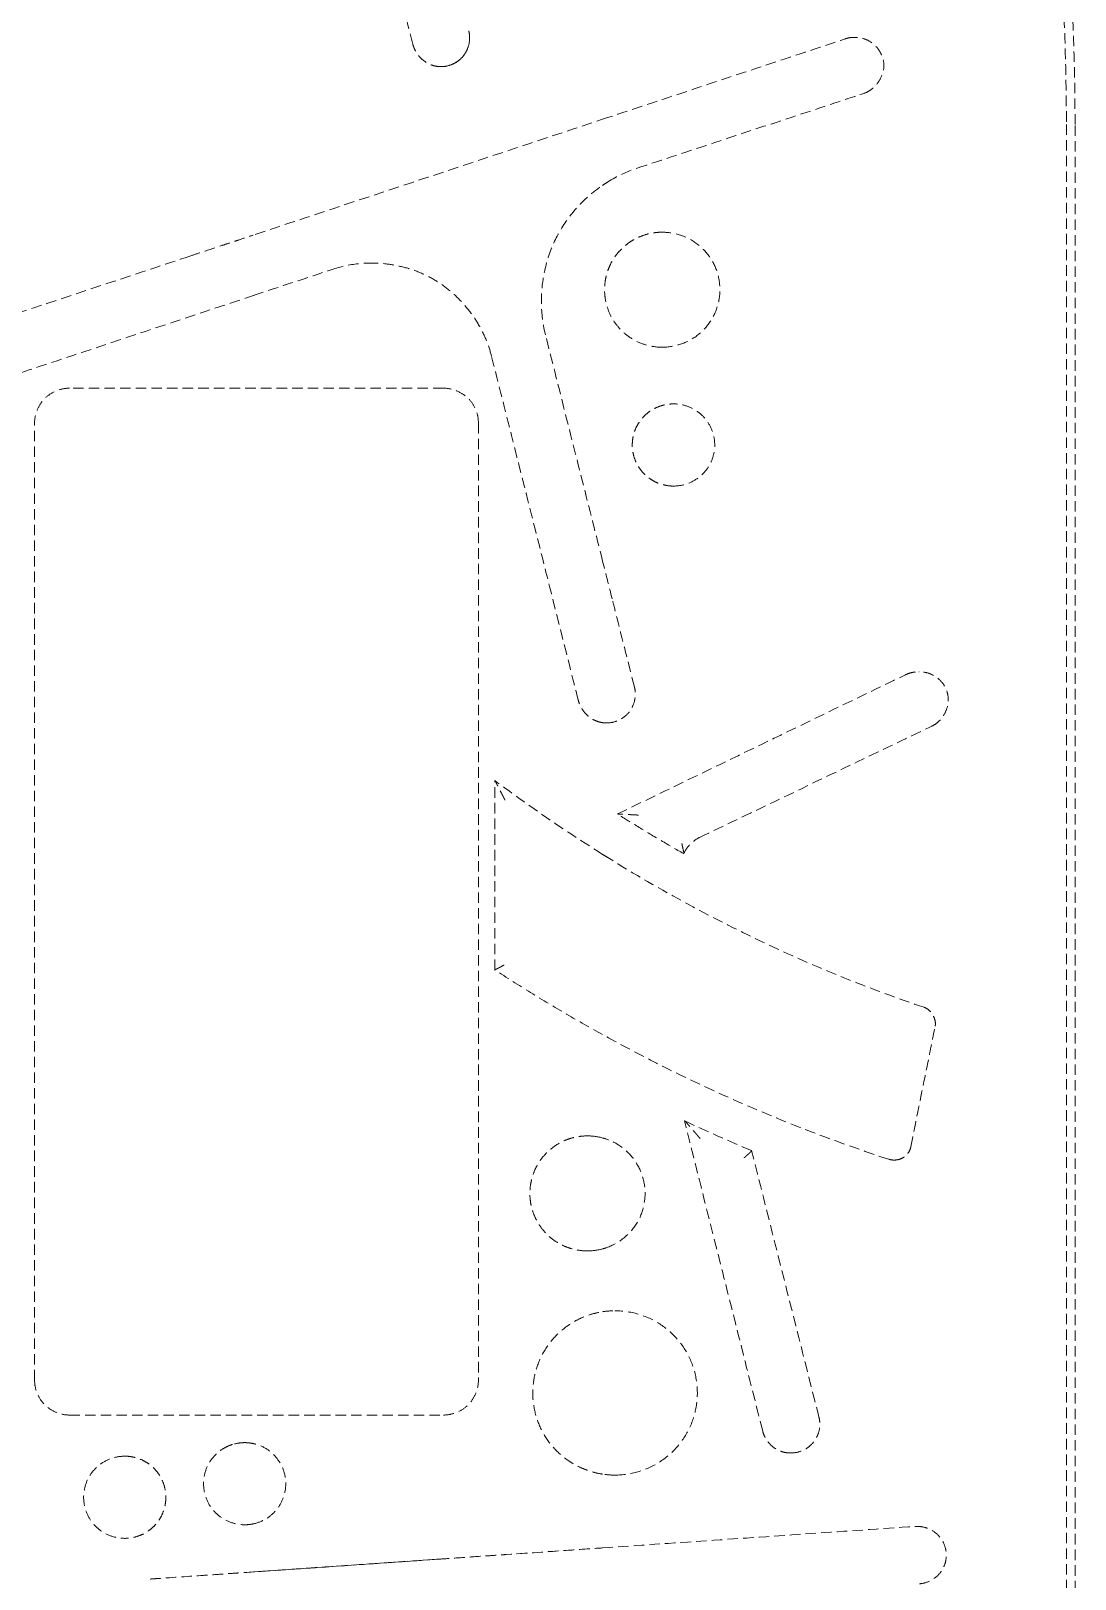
# Model space of a CAD drawing. Header units: millimetres. Extents: x -4194 to 3683, y -2760 to 1498.
# Drawn here: x -466.9 to -339.8, y -82.9 to 105.6 of the extents above; entities that cross this region are included whole.
import ezdxf

# ---------------------------------------------------------------- set-up
doc = ezdxf.new("R2010")
doc.units = ezdxf.units.MM
doc.linetypes.add('HIDDEN', pattern=[1.905, 1.27, -0.635])
doc.layers.add('DIKOM_ОБЪЕКТ', color=7, linetype='Continuous')

msp = doc.modelspace()

# ---------------------------------------------------------------- linework, layer by layer
at = {"layer": 'DIKOM_ОБЪЕКТ', "color": 7, "linetype": 'HIDDEN', "lineweight": 15, "extrusion": (-1, -3.06162e-16, -2.22045e-16)}
for p, q in [((-366.615, 104.792), (-366.665, 104.792)), ((-416.976, 101.223), (-416.971, 101.223)), ((-466.436, -58.676), (-466.436, 57.838)), ((-412.422, 57.838), (-412.422, -58.676)), ((-358.776, 27.559), (-358.836, 27.559)), ((-399.14, -28.94), (-399.15, -28.94)), ((-361.858, -31.879), (-361.82, -31.879)), ((-399.15, -42.941), (-399.14, -42.941)), ((-395.798, -50.231), (-395.81, -50.231)), ((-374.436, -67.537), (-374.405, -67.537)), ((-395.81, -70.231), (-395.797, -70.231)), ((-359.028, -76.473), (-359.088, -76.473))]:
    msp.add_line(p, q, dxfattribs=at)
at = {"layer": 'DIKOM_ОБЪЕКТ', "color": 7, "linetype": 'HIDDEN', "lineweight": 15}
for points, weights in [([(-339.82, 94.189), (-339.82, 111.15), (-341.255, 128.05), (-344.114, 144.768)], [1, 0.997609924359, 0.997609924359, 1]), ([(-357.234, 20.941), (-357.234, 20.941), (-357.234, 20.941), (-357.234, 20.941)], [1.13201488447, 1.13201772008, 1.13202055573, 1.13202339143]), ([(-397.274, -29.197), (-397.274, -29.197), (-397.274, -29.197), (-397.274, -29.197)], [1.16694535021, 1.16694914325, 1.16695293635, 1.16695672952])]:
    msp.add_rational_spline(points, weights, degree=3, dxfattribs=at)
for points, knots in [([(-342.205, 122.424), (-341.981, 120.066), (-341.786, 117.712), (-341.536, 114.187), (-341.422, 112.426), (-341.307, 110.375), (-341.255, 109.35), (-341.233, 108.911), (-341.219, 108.619), (-341.212, 108.474), (-340.983, 103.609), (-340.872, 98.895), (-340.872, 94.189)], [0, 0, 0, 0, 0.25, 0.25, 0.375, 0.4375, 0.46875, 0.484375, 0.484375, 0.5, 0.5, 1, 1, 1, 1]), ([(-439.902, 112.576), (-440.16, 112.556), (-444.009, 112.257), (-451.626, 111.333), (-462.501, 109.06), (-472.974, 105.91), (-479.286, 103.412), (-482.32, 102.074)], [0.18561298, 0.18561298, 0.18561298, 0.18561298, 0.2, 0.4, 0.6, 0.8, 1, 1, 1, 1]), ([(-413.599, 105.567), (-413.502, 105.179), (-413.446, 104.42), (-413.735, 103.314), (-414.323, 102.367), (-415.031, 101.782), (-415.692, 101.456), (-416.221, 101.292), (-416.651, 101.231), (-416.903, 101.223), (-416.973, 101.223)], [0.00019712, 0.00019712, 0.00019712, 0.00019712, 0.1, 0.2, 0.3, 0.4, 0.45, 0.5, 0.55, 0.56928256, 0.56928256, 0.56928256, 0.56928256]), ([(-416.965, 101.223), (-416.59, 101.224), (-416.211, 101.288), (-415.51, 101.527), (-415.179, 101.701), (-414.587, 102.144), (-414.321, 102.422), (-413.907, 103.03), (-413.749, 103.364), (-413.53, 104.078), (-413.475, 104.47), (-413.499, 105.096), (-413.535, 105.336), (-413.593, 105.569)], [0, 0, 0, 0, 1.1237823, 1.1237823, 2.2208134, 2.2208134, 3.3430783, 3.3430783, 4.426309, 4.426309, 5.5836777, 5.5836777, 6.3046352, 6.3046352, 6.3046352, 6.3046352]), ([(-416.976, 101.223), (-417.087, 101.223), (-417.381, 101.237), (-417.859, 101.323), (-418.56, 101.571), (-419.187, 101.991), (-419.697, 102.536), (-420.015, 102.992), (-420.255, 103.469), (-420.367, 103.797), (-420.41, 103.969)], [0.56954341, 0.56954341, 0.56954341, 0.56954341, 0.6, 0.65, 0.7, 0.8, 0.85, 0.9, 0.95, 1, 1, 1, 1]), ([(-367.76, 104.619), (-367.629, 104.663), (-367.366, 104.731), (-366.999, 104.783), (-366.764, 104.792), (-366.665, 104.792)], [0, 0, 0, 0, 0.04545455, 0.09090909, 0.12404536, 0.12404536, 0.12404536, 0.12404536]), ([(-365.489, 97.981), (-365.231, 98.066), (-364.986, 98.193), (-364.504, 98.521), (-364.269, 98.733), (-363.798, 99.268), (-363.575, 99.612), (-363.224, 100.377), (-363.102, 100.819), (-363.068, 101.622), (-363.126, 101.992), (-363.339, 102.636), (-363.48, 102.924), (-363.864, 103.51), (-364.128, 103.802), (-364.734, 104.288), (-365.088, 104.482), (-365.796, 104.719), (-366.154, 104.78), (-366.545, 104.792), (-366.58, 104.792), (-366.616, 104.792)], [0.0000149, 0.0000149, 0.0000149, 0.0000149, 0.8163574, 0.8163574, 1.7554825, 1.7554825, 2.9619678, 2.9619678, 4.286247, 4.286247, 5.3735956, 5.3735956, 6.3217794, 6.3217794, 7.4789124, 7.4789124, 8.6596045, 8.6596045, 9.7323924, 9.7323924, 9.8395541, 9.8395541, 9.8395541, 9.8395541]), ([(-393.123, 88.86), (-389.961, 89.904), (-386.802, 90.947), (-379.089, 93.495), (-374.539, 94.995), (-368.499, 96.985), (-366.992, 97.483), (-365.489, 97.981)], [0, 0, 0, 0, 10.0018329, 10.0018329, 24.4602648, 24.4602648, 29.275213, 29.275213, 29.275213, 29.275213]), ([(-439.593, 80.794), (-434.946, 82.335), (-420.853, 87.009), (-406.762, 91.683), (-397.32, 94.814)], [0.50268637, 0.50268637, 0.50268637, 0.50268637, 0.66666667, 1, 1, 1, 1]), ([(-404.261, 68.569), (-404.553, 69.726), (-404.713, 70.923), (-404.787, 73.328), (-404.697, 74.55), (-404.263, 76.975), (-403.911, 78.19), (-402.953, 80.487), (-402.339, 81.582), (-400.913, 83.562), (-400.101, 84.466), (-398.616, 85.814), (-397.983, 86.315), (-397.319, 86.769)], [0, 0, 0, 0, 3.5801079, 3.5801079, 7.2178971, 7.2178971, 10.9687648, 10.9687648, 14.6857434, 14.6857434, 18.2918403, 18.2918403, 20.7045, 20.7045, 20.7045, 20.7045]), ([(-390.07, 67.069), (-390.743, 67.069), (-391.994, 67.264), (-393.586, 67.937), (-394.903, 68.923), (-395.937, 70.139), (-396.669, 71.55), (-397.004, 72.875), (-397.086, 73.968), (-397.048, 74.785), (-396.919, 75.586), (-396.7, 76.359), (-396.425, 77.039), (-396.08, 77.691), (-395.626, 78.356), (-395.082, 78.98), (-394.431, 79.57), (-393.691, 80.087), (-392.864, 80.514), (-391.964, 80.83), (-391.034, 81.023), (-390.399, 81.069), (-390.07, 81.069)], [0, 0, 0, 0, 0.0769231, 0.1538462, 0.2307692, 0.3076923, 0.3846154, 0.4615385, 0.5, 0.5384615, 0.5769231, 0.6153846, 0.6538462, 0.6923077, 0.7307692, 0.7692308, 0.8076923, 0.8461538, 0.8846154, 0.9230769, 0.9615385, 1, 1, 1, 1]), ([(-390.05, 67.069), (-389.299, 67.069), (-388.54, 67.195), (-387.114, 67.668), (-386.431, 68.026), (-385.241, 68.923), (-384.714, 69.466), (-383.857, 70.689), (-383.525, 71.39), (-383.112, 72.819), (-383.017, 73.563), (-383.064, 75.04), (-383.212, 75.789), (-383.724, 77.188), (-384.1, 77.854), (-385.024, 79.004), (-385.576, 79.509), (-386.816, 80.331), (-387.528, 80.645), (-388.842, 80.989), (-389.448, 81.069), (-390.049, 81.069)], [0, 0, 0, 0, 2.2560229, 2.2560229, 4.5142658, 4.5142658, 6.7321066, 6.7321066, 8.9992762, 8.9992762, 11.1956733, 11.1956733, 13.4297286, 13.4297286, 15.6663299, 15.6663299, 17.8609773, 17.8609773, 20.1377148, 20.1377148, 21.9437896, 21.9437896, 21.9437896, 21.9437896]), ([(-447.523, 78.165), (-447.003, 78.337), (-446.499, 78.504), (-445.168, 78.945), (-444.371, 79.21), (-443.243, 79.584), (-442.878, 79.705), (-442.17, 79.939), (-441.826, 80.053), (-440.97, 80.337), (-440.411, 80.523), (-439.82, 80.718)], [0.41935742, 0.41935742, 0.41935742, 0.41935742, 0.4375, 0.4375, 0.46875, 0.46875, 0.484375, 0.484375, 0.5, 0.5, 0.52500148, 0.52500148, 0.52500148, 0.52500148]), ([(-447.523, 78.165), (-450.687, 77.116), (-453.85, 76.067), (-465.455, 72.221), (-473.895, 69.425), (-482.331, 66.628)], [0, 0, 0, 0, 10.0000677, 10.0000677, 36.6784794, 36.6784794, 36.6784794, 36.6784794]), ([(-430.108, 76.579), (-429.051, 76.93), (-427.945, 77.152), (-426.372, 77.295), (-425.905, 77.316), (-425.439, 77.316)], [0, 0, 0, 0, 3.3399774, 3.3399774, 4.7386746, 4.7386746, 4.7386746, 4.7386746]), ([(-410.84, 66.019), (-411.008, 66.686), (-411.44, 67.979), (-412.356, 69.825), (-413.505, 71.528), (-414.865, 73.071), (-416.425, 74.426), (-418.158, 75.55), (-420.038, 76.402), (-422.016, 76.984), (-423.823, 77.263), (-424.963, 77.315), (-425.42, 77.316)], [0, 0, 0, 0, 0.08333333, 0.16666667, 0.25, 0.33333333, 0.41666667, 0.5, 0.58333333, 0.66666667, 0.75, 0.80588851, 0.80588851, 0.80588851, 0.80588851]), ([(-439.664, 73.409), (-442.28, 72.541), (-450.697, 69.749), (-464.916, 65.031), (-476.519, 61.18), (-482.32, 59.255)], [0.18302657, 0.18302657, 0.18302657, 0.18302657, 0.33333333, 0.66666667, 1, 1, 1, 1]), ([(-397.309, 41.03), (-398.124, 44.262), (-398.94, 47.494), (-401.258, 56.673), (-402.76, 62.621), (-404.261, 68.569)], [0, 0, 0, 0, 10.0000003, 10.0000003, 28.404052, 28.404052, 28.404052, 28.404052]), ([(-390.07, 67.069), (-390.068, 67.069), (-390.066, 67.069), (-390.063, 67.069), (-390.061, 67.069), (-390.057, 67.069)], [0, 0, 0, 0, 0.5, 0.5, 0.93520874, 0.93520874, 0.93520874, 0.93520874]), ([(-462.192, 62.081), (-462.612, 62.081), (-463.036, 62.012), (-463.862, 61.755), (-464.272, 61.556), (-465.02, 61.036), (-465.362, 60.698), (-465.883, 59.965), (-466.081, 59.571), (-466.358, 58.737), (-466.436, 58.285), (-466.436, 57.838)], [0, 0, 0, 0, 1.2597118, 1.2597118, 2.5949251, 2.5949251, 3.9950943, 3.9950943, 5.2914285, 5.2914285, 6.6317326, 6.6317326, 6.6317326, 6.6317326]), ([(-412.422, 57.838), (-412.422, 58.258), (-412.49, 58.681), (-412.747, 59.506), (-412.945, 59.915), (-413.465, 60.663), (-413.803, 61.005), (-414.534, 61.526), (-414.929, 61.725), (-415.764, 62.003), (-416.217, 62.081), (-416.665, 62.081)], [0, 0, 0, 0, 1.2578721, 1.2578721, 2.5913924, 2.5913924, 3.9905743, 3.9905743, 5.2869121, 5.2869121, 6.6318634, 6.6318634, 6.6318634, 6.6318634]), ([(-388.678, 50.169), (-388.141, 50.169), (-387.597, 50.26), (-386.577, 50.599), (-386.089, 50.854), (-385.238, 51.496), (-384.862, 51.886), (-384.252, 52.76), (-384.015, 53.259), (-383.721, 54.279), (-383.652, 54.811), (-383.688, 55.864), (-383.793, 56.399), (-384.159, 57.399), (-384.429, 57.876), (-385.091, 58.699), (-385.487, 59.06), (-386.373, 59.643), (-386.879, 59.867), (-387.816, 60.112), (-388.249, 60.169), (-388.678, 60.169)], [0, 0, 0, 0, 1.6148918, 1.6148918, 3.2287642, 3.2287642, 4.8153959, 4.8153959, 6.4298494, 6.4298494, 7.9998834, 7.9998834, 9.5934532, 9.5934532, 11.1959372, 11.1959372, 12.7650673, 12.7650673, 14.3838566, 14.3838566, 15.6752528, 15.6752528, 15.6752528, 15.6752528]), ([(-393.433, 25.689), (-394.249, 28.921), (-395.066, 32.152), (-395.97, 35.732), (-396.058, 36.08), (-396.146, 36.428)], [0, 0, 0, 0, 10.0000081, 10.0000081, 11.0771337, 11.0771337, 11.0771337, 11.0771337]), ([(-360.47, 27.189), (-360.3, 27.271), (-359.958, 27.404), (-359.414, 27.529), (-359.026, 27.559), (-358.836, 27.559)], [0, 0, 0, 0, 0.05, 0.1, 0.14786519, 0.14786519, 0.14786519, 0.14786519]), ([(-357.234, 20.941), (-356.973, 21.066), (-356.731, 21.234), (-356.267, 21.646), (-356.049, 21.903), (-355.642, 22.521), (-355.466, 22.901), (-355.303, 23.494), (-355.266, 23.697), (-355.222, 24.251), (-355.259, 24.609), (-355.43, 25.267), (-355.556, 25.579), (-355.915, 26.178), (-356.163, 26.463), (-356.716, 26.934), (-357.026, 27.127), (-357.711, 27.423), (-358.098, 27.518), (-358.582, 27.555), (-358.68, 27.559), (-358.777, 27.559)], [0, 0, 0, 0, 0.8730605, 0.8730605, 1.8708651, 1.8708651, 3.1003616, 3.1003616, 3.7155791, 3.7155791, 4.7659114, 4.7659114, 5.7572588, 5.7572588, 6.8650585, 6.8650585, 7.9474128, 7.9474128, 9.1212859, 9.1212859, 9.4165771, 9.4165771, 9.4165771, 9.4165771]), ([(-396.816, 21.332), (-396.444, 21.332), (-396.066, 21.394), (-395.366, 21.63), (-395.034, 21.803), (-394.439, 22.244), (-394.17, 22.521), (-393.753, 23.129), (-393.593, 23.462), (-393.371, 24.176), (-393.314, 24.569), (-393.336, 25.203), (-393.373, 25.45), (-393.433, 25.689)], [0, 0, 0, 0, 1.1188073, 1.1188073, 2.2155103, 2.2155103, 3.3428111, 3.3428111, 4.4270736, 4.4270736, 5.5864384, 5.5864384, 6.3273498, 6.3273498, 6.3273498, 6.3273498]), ([(-385.51, 7.395), (-382.512, 8.832), (-379.517, 10.266), (-371.986, 13.875), (-367.454, 16.046), (-361.036, 19.12), (-359.133, 20.031), (-357.234, 20.941)], [0, 0, 0, 0, 10.0014973, 10.0014973, 25.2068198, 25.2068198, 31.6334558, 31.6334558, 31.6334558, 31.6334558]), ([(-409.191, 11.947), (-409.223, 12.008), (-409.258, 12.077), (-409.315, 12.19), (-409.336, 12.23), (-409.367, 12.292), (-409.383, 12.323), (-409.403, 12.361), (-409.411, 12.378), (-409.417, 12.389), (-409.42, 12.396), (-409.458, 12.47), (-409.494, 12.54), (-409.547, 12.645), (-409.574, 12.697), (-409.601, 12.75), (-409.619, 12.784), (-409.627, 12.801), (-409.714, 12.968), (-409.783, 13.103), (-409.875, 13.283), (-409.904, 13.34), (-409.945, 13.42), (-409.965, 13.458), (-409.987, 13.5), (-409.996, 13.518), (-410.002, 13.53), (-410.004, 13.534), (-410.037, 13.598), (-410.064, 13.651), (-410.103, 13.724), (-410.121, 13.759), (-410.138, 13.793), (-410.15, 13.814), (-410.154, 13.824), (-410.185, 13.883), (-410.208, 13.926), (-410.239, 13.987), (-410.254, 14.016), (-410.269, 14.042), (-410.278, 14.06), (-410.282, 14.067), (-410.307, 14.115), (-410.325, 14.149), (-410.348, 14.193), (-410.359, 14.213), (-410.369, 14.23), (-410.375, 14.241), (-410.377, 14.246), (-410.406, 14.296), (-410.419, 14.319), (-410.422, 14.319)], [0, 0, 0, 0, 0.0625, 0.0625, 0.09375, 0.09375, 0.109375, 0.1171875, 0.1210937, 0.1210937, 0.125, 0.125, 0.1875, 0.1875, 0.21875, 0.234375, 0.234375, 0.25, 0.25, 0.375, 0.375, 0.4375, 0.4375, 0.46875, 0.484375, 0.4921875, 0.4921875, 0.5, 0.5, 0.5625, 0.5625, 0.59375, 0.609375, 0.609375, 0.625, 0.625, 0.6875, 0.6875, 0.71875, 0.734375, 0.734375, 0.75, 0.75, 0.8125, 0.8125, 0.84375, 0.859375, 0.859375, 0.875, 0.875, 1, 1, 1, 1]), ([(-397.309, 5.335), (-400.132, 7.107), (-402.91, 8.952), (-407.251, 11.993), (-408.844, 13.145), (-410.421, 14.319)], [0, 0, 0, 0, 10.0033238, 10.0033238, 15.9020967, 15.9020967, 15.9020967, 15.9020967]), ([(-392.943, 10.115), (-393.006, 10.118), (-393.077, 10.122), (-393.196, 10.128), (-393.238, 10.13), (-393.304, 10.133), (-393.338, 10.135), (-393.378, 10.137), (-393.399, 10.138), (-393.408, 10.139), (-393.414, 10.139), (-393.415, 10.139), (-393.568, 10.147), (-393.679, 10.153), (-393.79, 10.159), (-393.818, 10.16), (-393.846, 10.162), (-393.853, 10.162), (-393.86, 10.162), (-393.863, 10.163), (-393.864, 10.163), (-393.865, 10.163), (-393.865, 10.163), (-393.865, 10.163), (-393.864, 10.163), (-393.945, 10.167), (-394.019, 10.171), (-394.122, 10.176), (-394.171, 10.179), (-394.224, 10.182), (-394.246, 10.183), (-394.26, 10.184), (-394.266, 10.184), (-394.344, 10.188), (-394.409, 10.192), (-394.501, 10.197), (-394.546, 10.199), (-394.588, 10.201), (-394.616, 10.203), (-394.627, 10.203), (-394.704, 10.208), (-394.762, 10.211), (-394.843, 10.215), (-394.869, 10.217), (-394.92, 10.219), (-394.942, 10.22), (-395.017, 10.224), (-395.063, 10.227), (-395.127, 10.23), (-395.157, 10.232), (-395.186, 10.234), (-395.204, 10.235), (-395.212, 10.235), (-395.262, 10.238), (-395.298, 10.24), (-395.344, 10.242), (-395.366, 10.243), (-395.385, 10.244), (-395.397, 10.245), (-395.402, 10.245), (-395.457, 10.248), (-395.483, 10.249), (-395.487, 10.249)], [0, 0, 0, 0, 0.0625, 0.0625, 0.09375, 0.09375, 0.109375, 0.1171875, 0.1210938, 0.1230469, 0.1230469, 0.125, 0.125, 0.1875, 0.1875, 0.21875, 0.21875, 0.234375, 0.234375, 0.2421875, 0.2460938, 0.2480469, 0.2490234, 0.2490234, 0.25, 0.25, 0.3125, 0.3125, 0.34375, 0.359375, 0.3671875, 0.3671875, 0.375, 0.375, 0.4375, 0.4375, 0.46875, 0.484375, 0.484375, 0.5, 0.5, 0.5625, 0.5625, 0.59375, 0.59375, 0.625, 0.625, 0.6875, 0.6875, 0.71875, 0.734375, 0.734375, 0.75, 0.75, 0.8125, 0.8125, 0.84375, 0.859375, 0.859375, 0.875, 0.875, 1, 1, 1, 1]), ([(-387.427, 5.429), (-387.421, 5.429), (-387.419, 5.439), (-387.42, 5.468), (-387.421, 5.48), (-387.424, 5.502), (-387.425, 5.514), (-387.428, 5.527), (-387.429, 5.537), (-387.43, 5.542), (-387.437, 5.58), (-387.445, 5.623), (-387.462, 5.706), (-387.469, 5.737), (-387.48, 5.787), (-387.486, 5.814), (-387.493, 5.847), (-387.496, 5.861), (-387.498, 5.871), (-387.5, 5.877), (-387.507, 5.911), (-387.515, 5.945), (-387.527, 6.003), (-387.532, 6.024), (-387.539, 6.057), (-387.542, 6.069), (-387.547, 6.092), (-387.55, 6.105), (-387.561, 6.16), (-387.571, 6.205), (-387.586, 6.273), (-387.593, 6.308), (-387.602, 6.349), (-387.605, 6.366), (-387.608, 6.378), (-387.609, 6.383), (-387.658, 6.628), (-387.703, 6.85), (-387.738, 7.038)], [0, 0, 0, 0, 0.125, 0.125, 0.1875, 0.1875, 0.21875, 0.234375, 0.234375, 0.25, 0.25, 0.375, 0.375, 0.4375, 0.4375, 0.46875, 0.484375, 0.4921875, 0.4921875, 0.5, 0.5, 0.5625, 0.5625, 0.59375, 0.59375, 0.609375, 0.609375, 0.625, 0.625, 0.6875, 0.6875, 0.71875, 0.734375, 0.7421875, 0.7421875, 0.75, 0.75, 1, 1, 1, 1]), ([(-387.422, 5.434), (-387.261, 5.79), (-387.041, 6.123), (-386.506, 6.733), (-386.178, 7.011), (-385.719, 7.289), (-385.616, 7.345), (-385.51, 7.395)], [0, 0, 0, 0, 1.1735274, 1.1735274, 2.437837, 2.437837, 2.790933, 2.790933, 2.790933, 2.790933]), ([(-358.185, -13.286), (-361.289, -12.245), (-364.378, -11.11), (-370.725, -8.573), (-373.984, -7.156), (-380.481, -4.106), (-383.723, -2.467), (-390.221, 1.058), (-393.477, 2.953), (-396.676, 4.94)], [0, 0, 0, 0, 10.0060885, 10.0060885, 20.7412988, 20.7412988, 31.6668678, 31.6668678, 42.9696878, 42.9696878, 42.9696878, 42.9696878]), ([(-410.422, -8.731), (-410.42, -8.731), (-410.411, -8.728), (-410.381, -8.713), (-410.359, -8.702), (-410.304, -8.674), (-410.269, -8.656), (-410.206, -8.623), (-410.184, -8.611), (-410.147, -8.592), (-410.128, -8.582), (-410.108, -8.571), (-410.094, -8.564), (-410.086, -8.56), (-410.033, -8.532), (-409.977, -8.502), (-409.877, -8.449), (-409.841, -8.43), (-409.784, -8.399), (-409.755, -8.383), (-409.719, -8.364), (-409.701, -8.354), (-409.693, -8.35), (-409.688, -8.347), (-409.683, -8.345), (-409.666, -8.335), (-409.638, -8.32), (-409.578, -8.288), (-409.556, -8.276), (-409.517, -8.255), (-409.497, -8.244), (-409.475, -8.232), (-409.46, -8.224), (-409.451, -8.22), (-409.34, -8.159), (-409.255, -8.113), (-409.191, -8.078)], [0, 0, 0, 0, 0.125, 0.125, 0.25, 0.25, 0.375, 0.375, 0.4375, 0.4375, 0.46875, 0.484375, 0.484375, 0.5, 0.5, 0.625, 0.625, 0.6875, 0.6875, 0.71875, 0.734375, 0.7421875, 0.7460938, 0.7460938, 0.75, 0.75, 0.8125, 0.8125, 0.84375, 0.84375, 0.859375, 0.8671875, 0.8671875, 0.875, 0.875, 1, 1, 1, 1]), ([(-356.839, -15.572), (-356.812, -15.438), (-356.807, -15.299), (-356.829, -15.004), (-356.862, -14.847), (-356.976, -14.494), (-357.07, -14.3), (-357.327, -13.904), (-357.504, -13.704), (-357.853, -13.435), (-358.014, -13.344), (-358.185, -13.286)], [0, 0, 0, 0, 0.4100336, 0.4100336, 0.88562, 0.88562, 1.5220028, 1.5220028, 2.3038842, 2.3038842, 2.8456352, 2.8456352, 2.8456352, 2.8456352]), ([(-359.804, -30.276), (-359.146, -27.011), (-358.487, -23.746), (-357.499, -18.844), (-357.169, -17.208), (-356.839, -15.572)], [0, 0, 0, 0, 10.0000038, 10.0000038, 15.011763, 15.011763, 15.011763, 15.011763]), ([(-385.451, -29.26), (-385.497, -29.204), (-385.549, -29.142), (-385.635, -29.04), (-385.665, -29.004), (-385.713, -28.948), (-385.737, -28.92), (-385.766, -28.885), (-385.778, -28.87), (-385.787, -28.86), (-385.792, -28.854), (-385.848, -28.787), (-385.901, -28.724), (-385.981, -28.63), (-386.021, -28.583), (-386.062, -28.536), (-386.089, -28.504), (-386.101, -28.489), (-386.229, -28.34), (-386.332, -28.219), (-386.472, -28.057), (-386.515, -28.007), (-386.577, -27.935), (-386.607, -27.901), (-386.64, -27.863), (-386.654, -27.847), (-386.663, -27.837), (-386.666, -27.833), (-386.764, -27.72), (-386.846, -27.627), (-386.953, -27.506), (-386.986, -27.47), (-387.032, -27.419), (-387.054, -27.395), (-387.077, -27.369), (-387.087, -27.359), (-387.093, -27.352), (-387.095, -27.349), (-387.132, -27.309), (-387.161, -27.278), (-387.199, -27.238), (-387.217, -27.219), (-387.232, -27.203), (-387.243, -27.193), (-387.247, -27.189), (-387.294, -27.142), (-387.319, -27.121), (-387.327, -27.121)], [0, 0, 0, 0, 0.0625, 0.0625, 0.09375, 0.09375, 0.109375, 0.1171875, 0.1210938, 0.1210938, 0.125, 0.125, 0.1875, 0.1875, 0.21875, 0.234375, 0.234375, 0.25, 0.25, 0.375, 0.375, 0.4375, 0.4375, 0.46875, 0.484375, 0.4921875, 0.4921875, 0.5, 0.5, 0.625, 0.625, 0.6875, 0.6875, 0.71875, 0.734375, 0.7421875, 0.7421875, 0.75, 0.75, 0.8125, 0.8125, 0.84375, 0.859375, 0.859375, 0.875, 0.875, 1, 1, 1, 1]), ([(-399.15, -42.941), (-399.245, -42.941), (-399.693, -42.932), (-400.498, -42.837), (-401.526, -42.557), (-402.519, -42.116), (-403.425, -41.527), (-404.224, -40.812), (-404.908, -39.987), (-405.459, -39.063), (-405.861, -38.059), (-406.102, -37.02), (-406.188, -35.955), (-406.106, -34.884), (-405.865, -33.838), (-405.466, -32.83), (-404.915, -31.905), (-404.231, -31.077), (-403.432, -30.36), (-402.532, -29.771), (-401.545, -29.329), (-400.516, -29.047), (-399.704, -28.95), (-399.25, -28.94), (-399.15, -28.94)], [0.07209496, 0.07209496, 0.07209496, 0.07209496, 0.08333333, 0.125, 0.16666667, 0.20833333, 0.25, 0.29166667, 0.33333333, 0.375, 0.41666667, 0.45833333, 0.5, 0.54166667, 0.58333333, 0.625, 0.66666667, 0.70833333, 0.75, 0.79166667, 0.83333333, 0.875, 0.91666667, 0.92845553, 0.92845553, 0.92845553, 0.92845553]), ([(-396.933, -42.58), (-396.211, -42.341), (-395.52, -41.976), (-394.326, -41.071), (-393.802, -40.525), (-392.955, -39.304), (-392.626, -38.608), (-392.215, -37.182), (-392.12, -36.435), (-392.171, -34.954), (-392.321, -34.203), (-392.839, -32.801), (-393.218, -32.136), (-394.148, -30.984), (-394.705, -30.479), (-395.819, -29.75), (-396.366, -29.487), (-396.934, -29.3)], [0, 0, 0, 0, 2.2832367, 2.2832367, 4.497182, 4.497182, 6.745138, 6.745138, 8.9495744, 8.9495744, 11.1914543, 11.1914543, 13.4314532, 13.4314532, 15.6336229, 15.6336229, 17.4265962, 17.4265962, 17.4265962, 17.4265962]), ([(-380.076, -31.598), (-380.048, -31.574), (-380.017, -31.547), (-379.966, -31.502), (-379.947, -31.486), (-379.919, -31.46), (-379.904, -31.447), (-379.886, -31.432), (-379.879, -31.425), (-379.874, -31.42), (-379.872, -31.419), (-379.814, -31.367), (-379.77, -31.328), (-379.724, -31.285), (-379.711, -31.273), (-379.696, -31.26), (-379.69, -31.254), (-379.684, -31.249), (-379.682, -31.246), (-379.681, -31.246), (-379.68, -31.245), (-379.681, -31.245), (-379.612, -31.182), (-379.553, -31.127), (-379.479, -31.056), (-379.456, -31.034), (-379.425, -31.003), (-379.411, -30.989), (-379.397, -30.975), (-379.388, -30.967), (-379.385, -30.963), (-379.34, -30.917), (-379.306, -30.882), (-379.252, -30.823), (-379.232, -30.799), (-379.19, -30.745), (-379.182, -30.726), (-379.192, -30.721)], [0, 0, 0, 0, 0.0625, 0.0625, 0.09375, 0.09375, 0.109375, 0.1171875, 0.12109375, 0.12109375, 0.125, 0.125, 0.1875, 0.1875, 0.21875, 0.21875, 0.234375, 0.2421875, 0.24609375, 0.24804687, 0.24804687, 0.25, 0.25, 0.375, 0.375, 0.4375, 0.4375, 0.46875, 0.484375, 0.484375, 0.5, 0.5, 0.625, 0.625, 0.75, 0.75, 0.96962687, 0.96962687, 0.96962687, 0.96962687]), ([(-370.983, -63.183), (-371.799, -59.954), (-372.616, -56.724), (-375.351, -45.905), (-377.269, -38.316), (-379.188, -30.726)], [0, 0, 0, 0, 10.0000085, 10.0000085, 33.4947153, 33.4947153, 33.4947153, 33.4947153]), ([(-361.858, -31.879), (-361.96, -31.879), (-362.17, -31.864), (-362.369, -31.818), (-362.474, -31.784)], [0.80834082, 0.80834082, 0.80834082, 0.80834082, 0.9, 1, 1, 1, 1]), ([(-361.802, -31.879), (-361.572, -31.879), (-361.338, -31.842), (-360.904, -31.695), (-360.698, -31.583), (-360.36, -31.311), (-360.219, -31.155), (-359.981, -30.802), (-359.886, -30.596), (-359.819, -30.348), (-359.811, -30.312), (-359.804, -30.276)], [0, 0, 0, 0, 0.6938652, 0.6938652, 1.3787618, 1.3787618, 1.9959662, 1.9959662, 2.6577936, 2.6577936, 2.7680889, 2.7680889, 2.7680889, 2.7680889]), ([(-397.32, -70.114), (-397.709, -70.054), (-398.464, -69.892), (-399.567, -69.523), (-400.629, -69.021), (-401.952, -68.191), (-403.413, -66.864), (-404.741, -64.943), (-405.585, -62.728), (-405.904, -60.385), (-405.653, -57.996), (-404.839, -55.699), (-403.511, -53.704), (-402.036, -52.332), (-400.695, -51.473), (-399.616, -50.954), (-398.49, -50.574), (-397.719, -50.408), (-397.32, -50.347)], [0, 0, 0, 0, 0.0416667, 0.0833333, 0.125, 0.1666667, 0.25, 0.3333333, 0.4166667, 0.5, 0.5833333, 0.6666667, 0.75, 0.8333333, 0.875, 0.9166667, 0.9583333, 1, 1, 1, 1]), ([(-395.801, -70.231), (-394.862, -70.231), (-393.915, -70.093), (-392.103, -69.572), (-391.221, -69.177), (-389.628, -68.164), (-388.899, -67.541), (-387.648, -66.125), (-387.117, -65.316), (-386.32, -63.605), (-386.044, -62.688), (-385.755, -60.826), (-385.743, -59.863), (-385.99, -57.995), (-386.247, -57.071), (-387.004, -55.343), (-387.515, -54.524), (-388.728, -53.085), (-389.439, -52.447), (-391.005, -51.395), (-391.88, -50.976), (-393.753, -50.391), (-394.777, -50.231), (-395.79, -50.231)], [0, 0, 0, 0, 2.8175271, 2.8175271, 5.6617921, 5.6617921, 8.4876683, 8.4876683, 11.3343908, 11.3343908, 14.152282, 14.152282, 16.9847255, 16.9847255, 19.8064359, 19.8064359, 22.6449655, 22.6449655, 25.4585614, 25.4585614, 28.3113098, 28.3113098, 31.3529639, 31.3529639, 31.3529639, 31.3529639]), ([(-466.436, -58.676), (-466.436, -59.096), (-466.367, -59.519), (-466.111, -60.344), (-465.912, -60.753), (-465.392, -61.501), (-465.055, -61.843), (-464.323, -62.364), (-463.929, -62.563), (-463.093, -62.841), (-462.64, -62.919), (-462.192, -62.919)], [0, 0, 0, 0, 1.2578915, 1.2578915, 2.5914269, 2.5914269, 3.9906143, 3.9906143, 5.286944, 5.286944, 6.6318281, 6.6318281, 6.6318281, 6.6318281]), ([(-416.665, -62.919), (-416.245, -62.919), (-415.821, -62.85), (-414.996, -62.593), (-414.586, -62.394), (-413.838, -61.874), (-413.496, -61.536), (-412.975, -60.803), (-412.776, -60.409), (-412.499, -59.575), (-412.422, -59.123), (-412.422, -58.676)], [0, 0, 0, 0, 1.2597364, 1.2597364, 2.5949761, 2.5949761, 3.9951667, 3.9951667, 5.2915087, 5.2915087, 6.6317678, 6.6317678, 6.6317678, 6.6317678]), ([(-374.395, -67.537), (-374.009, -67.537), (-373.618, -67.472), (-372.901, -67.224), (-372.566, -67.044), (-371.962, -66.59), (-371.689, -66.306), (-371.269, -65.681), (-371.112, -65.338), (-370.909, -64.625), (-370.862, -64.245), (-370.891, -63.64), (-370.926, -63.409), (-370.983, -63.183)], [0, 0, 0, 0, 1.1633352, 1.1633352, 2.281974, 2.281974, 3.4358403, 3.4358403, 4.5413202, 4.5413202, 5.6608359, 5.6608359, 6.3576099, 6.3576099, 6.3576099, 6.3576099]), ([(-374.436, -67.537), (-374.554, -67.537), (-374.855, -67.522), (-375.338, -67.435), (-375.86, -67.253), (-376.343, -66.988), (-376.774, -66.648), (-377.143, -66.257), (-377.449, -65.824), (-377.682, -65.368), (-377.789, -65.055), (-377.83, -64.891)], [0.56785947, 0.56785947, 0.56785947, 0.56785947, 0.6, 0.65, 0.7, 0.75, 0.8, 0.85, 0.9, 0.95, 1, 1, 1, 1]), ([(-440.87, -66.281), (-441.41, -66.281), (-441.955, -66.371), (-442.975, -66.712), (-443.461, -66.968), (-444.304, -67.608), (-444.676, -67.995), (-445.285, -68.865), (-445.522, -69.365), (-445.817, -70.386), (-445.886, -70.918), (-445.851, -71.975), (-445.746, -72.511), (-445.378, -73.516), (-445.106, -73.996), (-444.44, -74.821), (-444.043, -75.181), (-443.157, -75.761), (-442.653, -75.982), (-441.723, -76.224), (-441.295, -76.281), (-440.87, -76.281)], [0, 0, 0, 0, 1.6178564, 1.6178564, 3.224016, 3.224016, 4.7946938, 4.7946938, 6.411019, 6.411019, 7.9825666, 7.9825666, 9.5823504, 9.5823504, 11.1929219, 11.1929219, 12.7630472, 12.7630472, 14.3708115, 14.3708115, 15.6456898, 15.6456898, 15.6456898, 15.6456898]), ([(-443.511, -67.033), (-443.39, -66.957), (-443.038, -66.759), (-442.417, -66.504), (-441.656, -66.324), (-441.14, -66.281), (-440.87, -66.281)], [0.82254358, 0.82254358, 0.82254358, 0.82254358, 0.85, 0.9, 0.95, 0.99998412, 0.99998412, 0.99998412, 0.99998412]), ([(-440.87, -66.281), (-440.704, -66.281), (-440.535, -66.289), (-440.202, -66.323), (-440.038, -66.348), (-439.797, -66.397), (-439.72, -66.415), (-439.644, -66.434)], [0, 0, 0, 0, 0.03125, 0.03125, 0.0625, 0.0625, 0.077315025, 0.077315025, 0.077315025, 0.077315025]), ([(-440.832, -66.281), (-440.575, -66.283), (-440.071, -66.327), (-439.575, -66.445), (-439.327, -66.525)], [0.00235498, 0.00235498, 0.00235498, 0.00235498, 0.05, 0.099531745, 0.099531745, 0.099531745, 0.099531745]), ([(-439.868, -76.178), (-439.325, -76.067), (-438.794, -75.864), (-437.861, -75.31), (-437.443, -74.96), (-436.744, -74.157), (-436.454, -73.692), (-436.05, -72.714), (-435.926, -72.191), (-435.842, -71.132), (-435.89, -70.583), (-436.149, -69.547), (-436.362, -69.046), (-436.931, -68.155), (-437.289, -67.751), (-438.11, -67.075), (-438.587, -66.798), (-439.27, -66.539), (-439.456, -66.481), (-439.644, -66.434)], [0, 0, 0, 0, 1.6609221, 1.6609221, 3.2546493, 3.2546493, 4.8555966, 4.8555966, 6.4294632, 6.4294632, 8.0423079, 8.0423079, 9.63364, 9.63364, 11.2136126, 11.2136126, 12.8244543, 12.8244543, 13.4059673, 13.4059673, 13.4059673, 13.4059673]), ([(-455.464, -67.931), (-456.003, -67.931), (-456.549, -68.021), (-457.569, -68.362), (-458.055, -68.618), (-458.898, -69.259), (-459.27, -69.645), (-459.879, -70.516), (-460.116, -71.015), (-460.411, -72.036), (-460.48, -72.569), (-460.445, -73.625), (-460.34, -74.162), (-459.972, -75.166), (-459.7, -75.646), (-459.034, -76.471), (-458.637, -76.831), (-457.751, -77.411), (-457.247, -77.632), (-456.317, -77.874), (-455.889, -77.931), (-455.464, -77.931)], [0, 0, 0, 0, 1.6180958, 1.6180958, 3.2244989, 3.2244989, 4.7953897, 4.7953897, 6.411805, 6.411805, 7.9832959, 7.9832959, 9.5828981, 9.5828981, 11.1933234, 11.1933234, 12.7634139, 12.7634139, 14.3713095, 14.3713095, 15.6463681, 15.6463681, 15.6463681, 15.6463681]), ([(-439.868, -76.178), (-439.959, -76.196), (-440.048, -76.212), (-440.395, -76.264), (-440.643, -76.281), (-440.87, -76.281)], [0.916266084, 0.916266084, 0.916266084, 0.916266084, 0.9375, 0.9375, 1, 1, 1, 1]), ([(-358.767, -83.46), (-358.418, -83.437), (-358.069, -83.356), (-357.389, -83.095), (-357.052, -82.903), (-356.455, -82.419), (-356.193, -82.116), (-355.808, -81.476), (-355.669, -81.138), (-355.491, -80.421), (-355.459, -80.028), (-355.531, -79.295), (-355.625, -78.945), (-355.909, -78.284), (-356.105, -77.968), (-356.591, -77.403), (-356.893, -77.154), (-357.536, -76.782), (-357.879, -76.648), (-358.492, -76.505), (-358.761, -76.473), (-359.029, -76.473)], [0.0000147, 0.0000147, 0.0000147, 0.0000147, 1.0592367, 1.0592367, 2.2042699, 2.2042699, 3.3764266, 3.3764266, 4.4493407, 4.4493407, 5.5960111, 5.5960111, 6.659542, 6.659542, 7.7553672, 7.7553672, 8.9038329, 8.9038329, 9.9972406, 9.9972406, 10.8077651, 10.8077651, 10.8077651, 10.8077651]), ([(-440.079, -82.038), (-435.269, -81.707), (-421.014, -80.726), (-406.761, -79.745), (-397.32, -79.095)], [0.49695503, 0.49695503, 0.49695503, 0.49695503, 0.66666667, 1, 1, 1, 1]), ([(-417.237, -80.466), (-416.563, -80.42), (-415.865, -80.372), (-414.205, -80.258), (-413.227, -80.19), (-411.699, -80.085), (-410.919, -80.032), (-409.983, -79.967), (-409.508, -79.934), (-409.268, -79.918), (-409.148, -79.91), (-409.088, -79.906), (-409.058, -79.904), (-409.045, -79.903), (-409.037, -79.902), (-409.034, -79.902), (-405.869, -79.684), (-403.319, -79.509), (-399.441, -79.242), (-398.111, -79.15), (-397.392, -79.101)], [0.78839768, 0.78839768, 0.78839768, 0.78839768, 0.8125, 0.8125, 0.84375, 0.84375, 0.859375, 0.8671875, 0.87109375, 0.87304688, 0.87402344, 0.87451172, 0.87475586, 0.87487793, 0.87487793, 0.875, 0.875, 0.9375, 0.9375, 1, 1, 1, 1]), ([(-397.392, -79.101), (-397.383, -79.1), (-397.364, -79.099), (-397.337, -79.097), (-397.319, -79.096), (-397.309, -79.095)], [0, 0, 0, 0, 0.3337495, 0.6670828, 1, 1, 1, 1]), ([(-452.372, -82.884), (-452.089, -82.865), (-451.802, -82.845), (-449.46, -82.684), (-447.59, -82.555), (-445.054, -82.381), (-444.254, -82.326), (-443.122, -82.248), (-442.755, -82.222), (-442.045, -82.174), (-441.7, -82.15), (-440.047, -82.036), (-438.525, -81.931), (-435.942, -81.753), (-435.031, -81.691), (-433.59, -81.592), (-432.851, -81.541), (-432.084, -81.488), (-431.566, -81.452), (-431.302, -81.434), (-428.933, -81.271), (-426.984, -81.137), (-424.292, -80.952), (-423.434, -80.893), (-422.255, -80.811), (-421.902, -80.787), (-421.558, -80.764)], [0.36614591, 0.36614591, 0.36614591, 0.36614591, 0.375, 0.375, 0.4375, 0.4375, 0.46875, 0.46875, 0.484375, 0.484375, 0.5, 0.5, 0.5625, 0.5625, 0.59375, 0.59375, 0.609375, 0.6171875, 0.6171875, 0.625, 0.625, 0.6875, 0.6875, 0.71875, 0.71875, 0.73247349, 0.73247349, 0.73247349, 0.73247349])]:
    msp.add_open_spline(points, degree=3, knots=knots, dxfattribs=at)
for points, degree in [([(-420.41, 103.969), (-420.826, 105.62), (-421.663, 108.932), (-422.927, 113.939), (-423.775, 117.302), (-424.2, 118.989)], 3), ([(-397.32, 94.814), (-394.016, 95.91), (-387.416, 98.099), (-377.556, 101.37), (-371.018, 103.539), (-367.76, 104.619)], 3), ([(-366.64, 104.792), (-366.639, 104.792), (-366.638, 104.792), (-366.637, 104.792)], 3), ([(-416.965, 101.223), (-416.967, 101.223), (-416.969, 101.223), (-416.971, 101.223)], 3), ([(-340.872, 94.189), (-340.872, -95.811)], 1), ([(-339.82, -95.811), (-339.82, 94.189)], 1), ([(-396.676, 87.189), (-395.564, 87.88), (-394.365, 88.449), (-393.123, 88.86)], 3), ([(-397.319, 86.769), (-397.108, 86.914), (-396.894, 87.054), (-396.676, 87.189)], 3), ([(-390.05, 81.069), (-390.057, 81.069), (-390.063, 81.069), (-390.07, 81.069)], 3), ([(-390.06, 81.069), (-390.06, 81.069), (-390.06, 81.069), (-390.06, 81.069)], 3), ([(-390.05, 81.069), (-390.05, 81.069), (-390.049, 81.069), (-390.049, 81.069)], 3), ([(-439.82, 73.357), (-436.582, 74.431), (-433.345, 75.505), (-430.108, 76.579)], 3), ([(-400.27, 24.089), (-401.431, 28.692), (-403.76, 37.936), (-407.283, 51.912), (-409.651, 61.305), (-410.84, 66.019)], 3), ([(-390.06, 67.069), (-390.06, 67.069), (-390.06, 67.069), (-390.06, 67.069)], 3), ([(-390.05, 67.069), (-390.052, 67.069), (-390.053, 67.069), (-390.054, 67.069)], 3), ([(-416.666, 62.081), (-431.841, 62.081), (-447.016, 62.081), (-462.192, 62.081)], 3), ([(-462.192, 62.081), (-462.192, 62.081), (-462.192, 62.081), (-462.192, 62.081)], 3), ([(-416.666, 62.081), (-416.666, 62.081), (-416.665, 62.081), (-416.665, 62.081)], 3), ([(-388.7, 50.169), (-388.972, 50.169), (-389.493, 50.214), (-390.261, 50.398), (-391, 50.705), (-391.673, 51.123), (-392.269, 51.639), (-392.779, 52.24), (-393.189, 52.914), (-393.485, 53.65), (-393.662, 54.415), (-393.721, 55.198), (-393.653, 55.984), (-393.466, 56.748), (-393.163, 57.473), (-392.752, 58.135), (-392.241, 58.728), (-391.646, 59.236), (-390.979, 59.645), (-390.249, 59.945), (-389.487, 60.126), (-388.97, 60.169), (-388.7, 60.169)], 3), ([(-388.678, 60.169), (-388.686, 60.169), (-388.693, 60.169), (-388.7, 60.169)], 3), ([(-388.689, 60.169), (-388.689, 60.169), (-388.689, 60.169), (-388.689, 60.169)], 3), ([(-388.7, 50.169), (-388.693, 50.169), (-388.686, 50.169), (-388.678, 50.169)], 3), ([(-388.689, 50.169), (-388.689, 50.169), (-388.689, 50.169), (-388.689, 50.169)], 3), ([(-396.146, 36.428), (-396.534, 37.962), (-396.921, 39.496), (-397.309, 41.03)], 3), ([(-395.5, 10.249), (-391.575, 12.147), (-383.739, 15.937), (-372.052, 21.589), (-364.318, 25.329), (-360.47, 27.189)], 3), ([(-358.806, 27.559), (-358.805, 27.559), (-358.805, 27.559), (-358.804, 27.559)], 3), ([(-364.988, 24.98), (-364.988, 24.98), (-364.988, 24.98), (-364.988, 24.98)], 3), ([(-397.32, 21.368), (-397.5, 21.394), (-397.846, 21.473), (-398.339, 21.67), (-398.808, 21.948), (-399.228, 22.297), (-399.591, 22.699), (-399.893, 23.144), (-400.122, 23.607), (-400.228, 23.924), (-400.27, 24.089)], 3), ([(-396.837, 21.332), (-396.997, 21.333), (-397.156, 21.344), (-397.32, 21.368)], 3), ([(-396.816, 21.332), (-396.816, 21.332), (-396.817, 21.332), (-396.817, 21.332)], 3), ([(-410.429, -8.731), (-410.429, 14.319)], 1), ([(-410.429, 14.319), (-410.422, 14.319)], 1), ([(-410.412, 14.307), (-410.412, 14.307), (-410.412, 14.307), (-410.412, 14.307)], 3), ([(-387.45, 5.429), (-388.367, 5.948), (-390.185, 6.996), (-392.869, 8.603), (-394.628, 9.697), (-395.5, 10.249)], 3), ([(-395.5, 10.249), (-395.496, 10.249), (-395.491, 10.249), (-395.487, 10.249)], 3), ([(-396.676, 4.94), (-396.887, 5.072), (-397.098, 5.203), (-397.309, 5.335)], 3), ([(-387.427, 5.429), (-387.435, 5.429), (-387.442, 5.429), (-387.45, 5.429)], 3), ([(-387.422, 5.49), (-387.422, 5.49), (-387.422, 5.49), (-387.422, 5.49)], 3), ([(-397.32, -16.602), (-398.783, -15.794), (-401.705, -14.134), (-406.077, -11.51), (-408.98, -9.672), (-410.429, -8.731)], 3), ([(-410.422, -8.731), (-410.429, -8.731)], 1), ([(-362.474, -31.784), (-366.287, -30.544), (-373.967, -27.782), (-385.636, -22.73), (-393.427, -18.752), (-397.32, -16.602)], 3), ([(-377.83, -64.891), (-378.866, -60.784), (-380.95, -52.511), (-384.124, -39.921), (-386.27, -31.407), (-387.35, -27.121)], 3), ([(-387.35, -27.121), (-387.342, -27.121), (-387.335, -27.121), (-387.327, -27.121)], 3), ([(-379.192, -30.721), (-381.923, -29.582), (-384.635, -28.381), (-387.323, -27.122)], 3), ([(-397.274, -29.197), (-397.885, -29.029), (-398.523, -28.939), (-399.157, -28.94)], 3), ([(-399.157, -28.94), (-399.151, -28.94), (-399.145, -28.94), (-399.14, -28.94)], 3), ([(-399.145, -28.94), (-398.538, -28.941), (-397.933, -29.021), (-397.32, -29.187)], 3), ([(-396.934, -29.3), (-397.046, -29.263), (-397.16, -29.228), (-397.274, -29.197)], 3), ([(-379.216, -30.778), (-379.216, -30.778), (-379.216, -30.778), (-379.216, -30.778)], 3), ([(-361.802, -31.879), (-361.802, -31.879), (-361.802, -31.879), (-361.802, -31.879)], 3), ([(-399.157, -42.941), (-398.535, -42.942), (-397.909, -42.855), (-397.309, -42.693)], 3), ([(-399.14, -42.941), (-399.145, -42.941), (-399.151, -42.941), (-399.157, -42.941)], 3), ([(-397.32, -42.693), (-397.932, -42.859), (-398.537, -42.94), (-399.145, -42.941)], 3), ([(-397.309, -42.693), (-397.183, -42.658), (-397.057, -42.621), (-396.933, -42.58)], 3), ([(-397.32, -50.347), (-396.81, -50.268), (-396.307, -50.231), (-395.81, -50.231)], 3), ([(-395.798, -50.231), (-395.795, -50.231), (-395.793, -50.231), (-395.79, -50.231)], 3), ([(-462.192, -62.919), (-462.192, -62.919), (-462.192, -62.919), (-462.192, -62.919)], 3), ([(-462.192, -62.919), (-447.016, -62.919), (-431.841, -62.919), (-416.666, -62.919)], 3), ([(-416.665, -62.919), (-416.665, -62.919), (-416.666, -62.919), (-416.666, -62.919)], 3), ([(-374.395, -67.537), (-374.396, -67.537), (-374.396, -67.537), (-374.396, -67.537)], 3), ([(-455.464, -67.931), (-455.463, -67.931), (-455.461, -67.931), (-455.46, -67.931)], 3), ([(-455.462, -67.931), (-455.462, -67.931), (-455.462, -67.931), (-455.462, -67.931)], 3), ([(-455.46, -67.931), (-455.189, -67.931), (-454.67, -67.974), (-453.905, -68.157), (-453.168, -68.461), (-452.496, -68.877), (-451.9, -69.391), (-451.389, -69.99), (-450.977, -70.664), (-450.679, -71.399), (-450.5, -72.165), (-450.439, -72.948), (-450.505, -73.734), (-450.691, -74.499), (-450.992, -75.225), (-451.402, -75.889), (-451.913, -76.483), (-452.509, -76.993), (-453.178, -77.404), (-453.91, -77.705), (-454.673, -77.887), (-455.19, -77.931), (-455.46, -77.931)], 3), ([(-395.786, -70.231), (-396.294, -70.232), (-396.805, -70.193), (-397.32, -70.114)], 3), ([(-397.32, -79.095), (-393.065, -78.803), (-384.564, -78.218), (-371.877, -77.345), (-363.484, -76.768), (-359.31, -76.481)], 3), ([(-359.31, -76.481), (-359.235, -76.475), (-359.161, -76.473), (-359.088, -76.473)], 3), ([(-359.058, -76.473), (-359.057, -76.473), (-359.055, -76.473), (-359.054, -76.473)], 3), ([(-455.46, -77.931), (-455.461, -77.931), (-455.463, -77.931), (-455.464, -77.931)], 3), ([(-455.462, -77.931), (-455.462, -77.931), (-455.462, -77.931), (-455.462, -77.931)], 3), ([(-397.32, -79.095), (-397.316, -79.095), (-397.313, -79.095), (-397.309, -79.095)], 3), ([(-417.237, -80.466), (-418.677, -80.565), (-420.117, -80.664), (-421.558, -80.764)], 3)]:
    msp.add_open_spline(points, degree=degree, dxfattribs=at)

doc.saveas('drawing.dxf')
